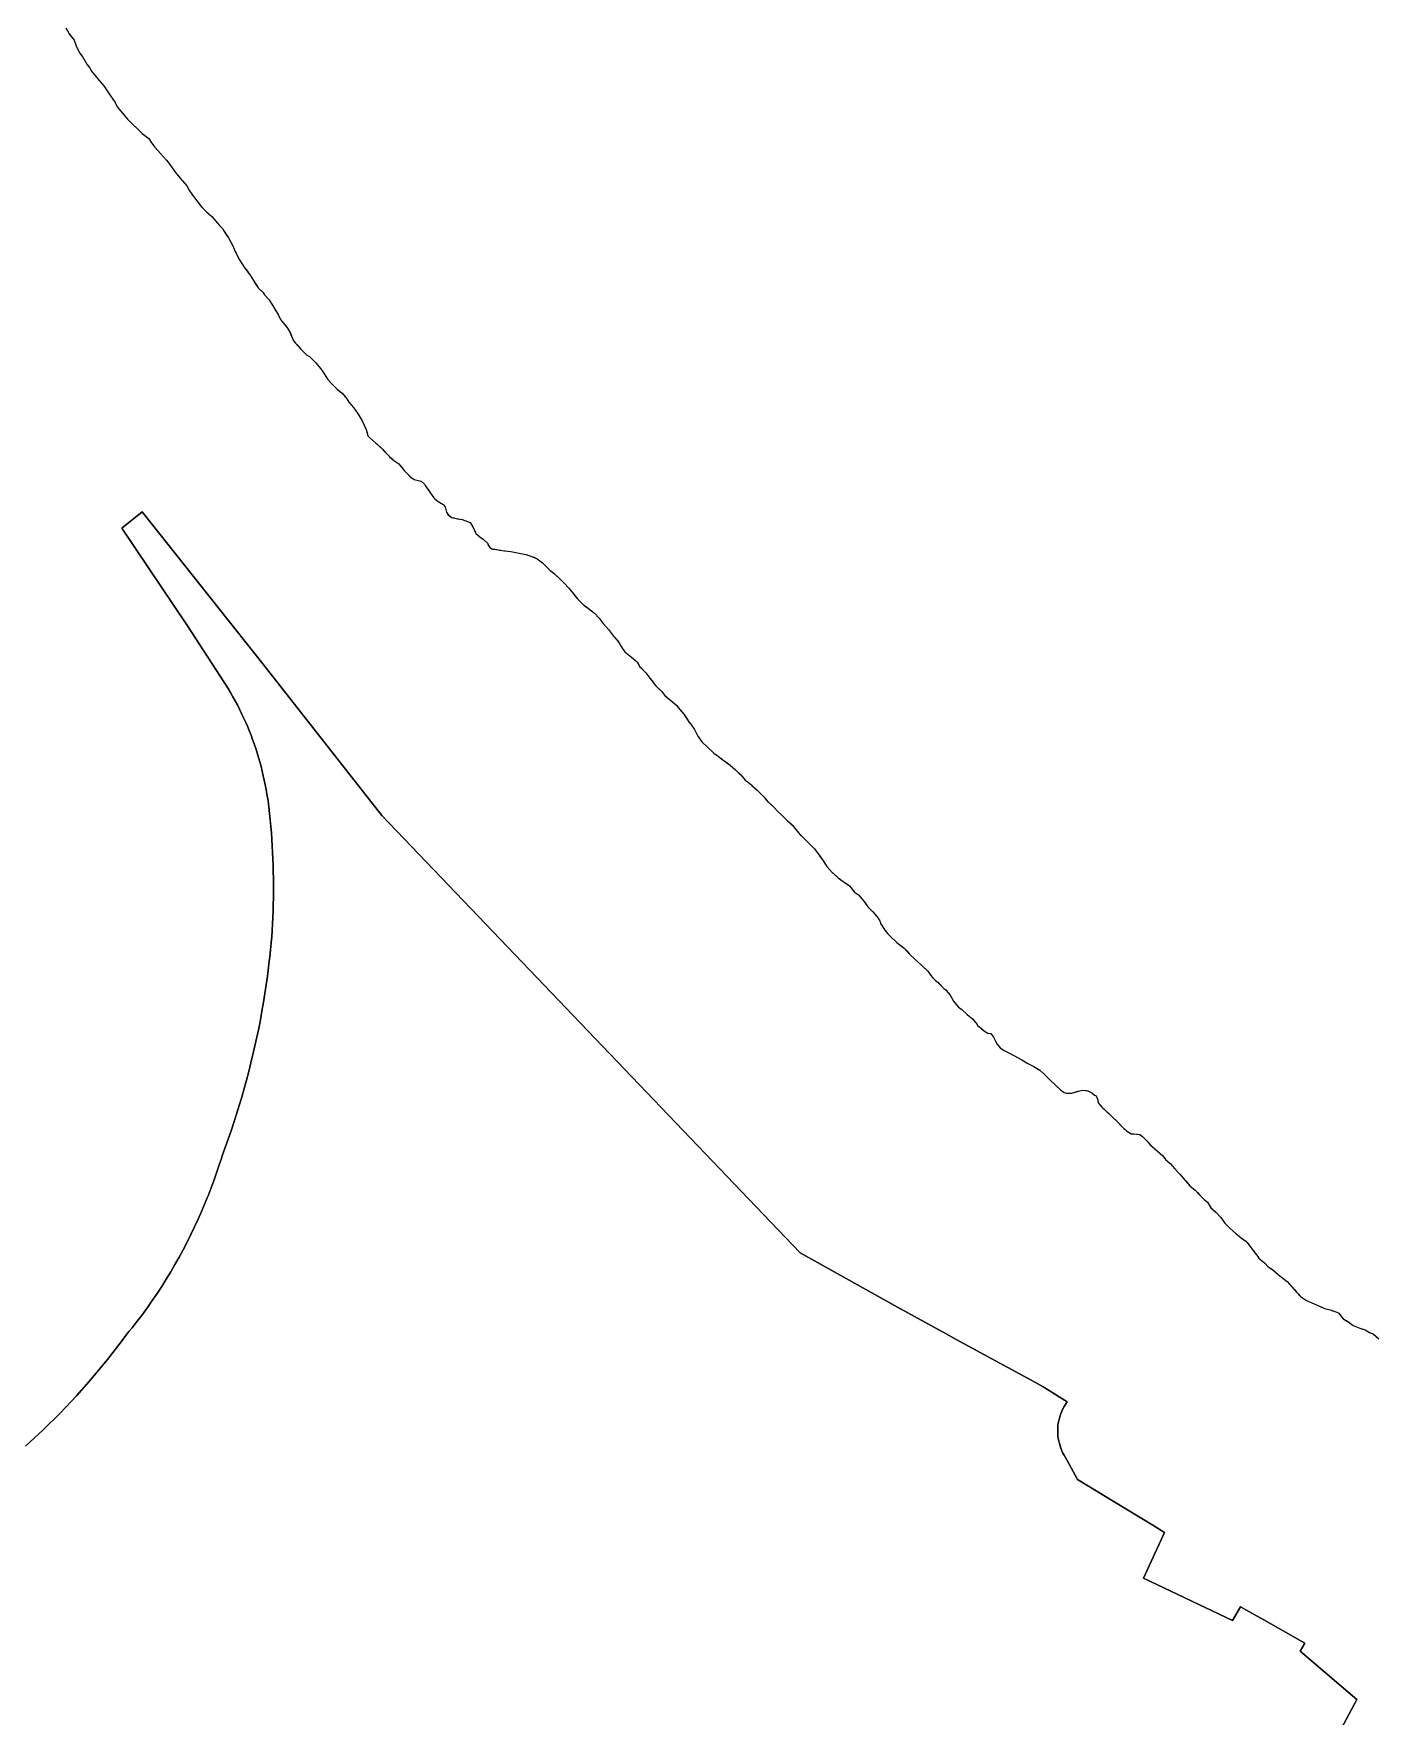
# Model space of a CAD drawing. Header units: inches. Extents: x 11258954 to 11313122, y 3645444 to 3695200.
# Drawn here: x 11300349 to 11302390, y 3668798 to 3671353 of the extents above; entities that cross this region are included whole.
import ezdxf

# ---------------------------------------------------------------- set-up
doc = ezdxf.new("R2010")
doc.units = ezdxf.units.IN
doc.header["$MEASUREMENT"] = 0
for name, color, linetype in [('SchoolBoardDistrict', 253, 'Continuous'), ('SchoolZone_Elementary', 251, 'Continuous'), ('SchoolZone_High', 63, 'Continuous'), ('SchoolZone_Middle', 154, 'Continuous')]:
    doc.layers.add(name, color=color, linetype=linetype)

msp = doc.modelspace()

# ---------------------------------------------------------------- linework, layer by layer
at = {"layer": 'SchoolBoardDistrict'}
msp.add_lwpolyline([(11300398, 3671362.5), (11300403, 3671353), (11300405.744, 3671349.7415), (11300410.7755, 3671343.7665), (11300410.851, 3671343.6765), (11300411, 3671343.5), (11300414, 3671335), (11300416.499, 3671329.752), (11300419, 3671324.5), (11300424, 3671318), (11300430, 3671307.25), (11300432.827, 3671303.5395), (11300434, 3671302), (11300434.986, 3671300.1095), (11300437, 3671296.25), (11300438.946, 3671294.012), (11300442, 3671290.5), (11300449, 3671282.5), (11300456, 3671274.25), (11300460, 3671268), (11300466, 3671259), (11300473, 3671249), (11300474.5325, 3671245.679), (11300476, 3671242.5), (11300484, 3671232.75), (11300487.206, 3671229.043), (11300488.4235, 3671227.6355), (11300492, 3671223.5), (11300499, 3671216.5), (11300507, 3671209), (11300514, 3671202), (11300524, 3671194), (11300527, 3671189), (11300533, 3671181.75), (11300533.9245, 3671180.6975), (11300542, 3671171.5), (11300551, 3671161.5), (11300556, 3671154.5), (11300561.753, 3671146.41), (11300564, 3671143.25), (11300567.652, 3671138.9135), (11300572, 3671133.75), (11300582, 3671122.25), (11300585.1105, 3671116.224), (11300586, 3671114.5), (11300592, 3671106), (11300596.6135, 3671100.0025), (11300599.4745, 3671096.283), (11300602, 3671093), (11300603.3955, 3671091.455), (11300609.0025, 3671085.248), (11300612, 3671082.75), (11300620, 3671075.5), (11300623.199, 3671071.7015), (11300628, 3671066), (11300631.663, 3671062.2225), (11300636, 3671057.75), (11300637.8665, 3671054.017), (11300638, 3671053.75), (11300641.1075, 3671049.0885), (11300645, 3671043.25), (11300651, 3671032), (11300656, 3671021.75), (11300656.751, 3671020.2105), (11300661, 3671011.5), (11300670, 3670997.5), (11300670.2395, 3670997.17), (11300678, 3670986.5), (11300683, 3670978.5), (11300685.9175, 3670973.916), (11300690, 3670967.5), (11300693.012, 3670964.7705), (11300698, 3670960.25), (11300698.9545, 3670958.5795), (11300700, 3670956.75), (11300707, 3670949.25), (11300714, 3670937.5), (11300721, 3670925.75), (11300724, 3670919.25), (11300728, 3670914), (11300734.288, 3670907.039), (11300735, 3670906.25), (11300735.097, 3670906.0805), (11300735.4425, 3670905.476), (11300738, 3670901), (11300738.716, 3670899.329), (11300744, 3670887), (11300747, 3670883.25), (11300748.8535, 3670881.165), (11300755, 3670874.25), (11300756.3935, 3670872.8175), (11300764, 3670865), (11300765.9125, 3670864.044), (11300768, 3670863), (11300778, 3670853.5), (11300785, 3670845), (11300788, 3670840.75), (11300794.009, 3670831.1725), (11300796, 3670828), (11300802, 3670821.5), (11300810, 3670813.5), (11300814.2695, 3670810.1645), (11300818, 3670807.25), (11300823.7445, 3670800.2745), (11300824.5085, 3670799.347), (11300825, 3670798.75), (11300825.5555, 3670797.7775), (11300828, 3670793.5), (11300835, 3670785.75), (11300842, 3670775.5), (11300848, 3670765.5), (11300850.6735, 3670759.596), (11300854, 3670752.25), (11300855.643, 3670746.912), (11300857, 3670742.5), (11300860, 3670739.75), (11300869, 3670731.5), (11300870.4415, 3670730.203), (11300879, 3670722.5), (11300882.1225, 3670719.0305), (11300888, 3670712.5), (11300889.4605, 3670711.1765), (11300889.89, 3670710.787), (11300896, 3670705.25), (11300897.486, 3670704.275), (11300897.5275, 3670704.2475), (11300904, 3670700), (11300908.6645, 3670694.024), (11300912, 3670689.75), (11300916.239, 3670685.511), (11300921.2875, 3670680.4625), (11300922, 3670679.75), (11300927, 3670676.5), (11300937.6685, 3670673.833), (11300938, 3670673.75), (11300943, 3670669), (11300945, 3670665.75), (11300950.1625, 3670658.2215), (11300950.2085, 3670658.1545), (11300951, 3670657), (11300957, 3670648.5), (11300957.5945, 3670647.965), (11300958.569, 3670647.088), (11300962, 3670644), (11300971, 3670638.5), (11300974, 3670634.75), (11300976, 3670626.5), (11300977.259, 3670624.926), (11300978.7375, 3670623.078), (11300979, 3670622.75), (11300979.9545, 3670621.986), (11300982.136, 3670620.241), (11300984, 3670618.75), (11300987.6325, 3670617.842), (11300987.772, 3670617.807), (11300989, 3670617.5), (11300993.048, 3670616.764), (11301000, 3670615.5), (11301012, 3670611), (11301016, 3670604.25), (11301019.867, 3670596.7095), (11301021, 3670594.5), (11301027, 3670589), (11301032, 3670585.5), (11301039, 3670579), (11301039, 3670577.75), (11301042, 3670573.25), (11301046, 3670570.5), (11301050, 3670570.25), (11301056.6715, 3670569.189), (11301058.5815, 3670568.885), (11301061, 3670568.5), (11301064.299, 3670568.1195), (11301074, 3670567), (11301084, 3670565), (11301097, 3670562.25), (11301107, 3670559), (11301107.617, 3670558.7135), (11301108.612, 3670558.2515), (11301114, 3670555.75), (11301122, 3670549.75), (11301122.453, 3670549.2685), (11301126, 3670545.5), (11301128.492, 3670543.0075), (11301130.98, 3670540.52), (11301133, 3670538.5), (11301136.9695, 3670535.381), (11301140, 3670533), (11301142.3385, 3670530.912), (11301147, 3670526.75), (11301149.278, 3670524.543), (11301155, 3670519), (11301162, 3670511), (11301169, 3670502.75), (11301171.345, 3670499.7215), (11301175, 3670495), (11301185, 3670485.5), (11301187.246, 3670483.8155), (11301192, 3670480.25), (11301198.547, 3670475.158), (11301201, 3670473.25), (11301207.4055, 3670466.387), (11301208, 3670465.75), (11301208.1045, 3670465.606), (11301214, 3670457.5), (11301222, 3670448.5), (11301230, 3670438.5), (11301235.9325, 3670431.5085), (11301237, 3670430.25), (11301238.766, 3670427.3065), (11301243, 3670420.25), (11301247, 3670414.75), (11301257, 3670406.5), (11301263.824, 3670400.8135), (11301266, 3670399), (11301268.3435, 3670394.7525), (11301270, 3670391.75), (11301271.617, 3670390.088), (11301279, 3670382.5), (11301285, 3670374.75), (11301288.2835, 3670370.235), (11301291, 3670366.5), (11301294.256, 3670362.837), (11301295, 3670362), (11301298.304, 3670358.9025), (11301303, 3670354.5), (11301304.401, 3670352.7485), (11301308, 3670348.25), (11301315.457, 3670341.8285), (11301317, 3670340.5), (11301326, 3670333), (11301327.23, 3670331.001), (11301328, 3670329.75), (11301336.1785, 3670320.2085), (11301337, 3670319.25), (11301337.248, 3670318.8515), (11301344, 3670308), (11301344.3905, 3670307.577), (11301347, 3670304.75), (11301353, 3670296.5), (11301355.4045, 3670291.6915), (11301358, 3670286.5), (11301364, 3670277.75), (11301372, 3670270), (11301382, 3670260.5), (11301383.569, 3670259.4915), (11301389, 3670256), (11301391.978, 3670253.684), (11301398, 3670249), (11301401.7315, 3670246.305), (11301407, 3670242.5), (11301415, 3670235.5), (11301420.7455, 3670229.7545), (11301423, 3670227.5), (11301430, 3670219.75), (11301435, 3670216.25), (11301439.8045, 3670211.9255), (11301440, 3670211.75), (11301448, 3670204.5), (11301451.7245, 3670200.7755), (11301457.162, 3670195.338), (11301458, 3670194.5), (11301461.109, 3670190.458), (11301463, 3670188), (11301463.7585, 3670187.317), (11301473, 3670179), (11301480, 3670171.5), (11301485, 3670166.75), (11301494, 3670157.75), (11301497, 3670155.25), (11301498.878, 3670153.654), (11301499.265, 3670153.325), (11301502, 3670151), (11301504, 3670147.75), (11301510.711, 3670139.362), (11301511, 3670139), (11301512.786, 3670137.3255), (11301519, 3670131.5), (11301527, 3670123.25), (11301535, 3670115.25), (11301537.6815, 3670111.563), (11301541, 3670107), (11301543.8825, 3670102.917), (11301547, 3670098.5), (11301549.165, 3670095.4075), (11301554, 3670088.5), (11301562, 3670079.5), (11301562.95, 3670078.629), (11301571, 3670071.25), (11301574.924, 3670068.4165), (11301580, 3670064.75), (11301584.139, 3670061.9045), (11301588, 3670059.25), (11301594.4775, 3670051.1525), (11301596, 3670049.25), (11301598.86, 3670047.3435), (11301602, 3670045.25), (11301610, 3670036), (11301613.896, 3670030.318), (11301616, 3670027.25), (11301618.074, 3670025.102), (11301623, 3670020), (11301624.44, 3670018.354), (11301628.9845, 3670013.1605), (11301630, 3670012), (11301634, 3670006), (11301635.2235, 3670002.941), (11301636, 3670001), (11301636.777, 3670000.223), (11301637, 3670000), (11301641.4545, 3669992.6495), (11301642, 3669991.75), (11301642.432, 3669991.21), (11301646, 3669986.75), (11301649.082, 3669983.4755), (11301650, 3669982.5), (11301660, 3669973), (11301667.047, 3669967.555), (11301671, 3669964.5), (11301675.0275, 3669960.221), (11301679, 3669956), (11301688, 3669947), (11301697, 3669939.25), (11301699.7095, 3669936.6765), (11301707, 3669929.75), (11301709.5275, 3669925.959), (11301710.625, 3669924.3125), (11301711.318, 3669923.273), (11301712, 3669922.25), (11301713.6915, 3669920.559), (11301714.265, 3669919.9855), (11301719, 3669915.25), (11301722.743, 3669912.0685), (11301724, 3669911), (11301724.4225, 3669910.551), (11301732, 3669902.5), (11301734.313, 3669901.0545), (11301736, 3669900), (11301735, 3669900.25), (11301741, 3669893), (11301742.9685, 3669889.4565), (11301746, 3669884), (11301753, 3669875.5), (11301755.377, 3669873.915), (11301759, 3669871.5), (11301766.127, 3669864.373), (11301767, 3669863.5), (11301775, 3669857), (11301775.296, 3669856.64), (11301782, 3669848.5), (11301782.6445, 3669846.728), (11301783, 3669845.75), (11301784.1845, 3669845.454), (11301785, 3669845.25), (11301788.6865, 3669842.024), (11301793, 3669838.25), (11301798, 3669835.5), (11301803, 3669835), (11301807, 3669829), (11301810.031, 3669823.089), (11301811.6925, 3669819.8495), (11301812, 3669819.25), (11301815.473, 3669814.9085), (11301816.5365, 3669813.5795), (11301817, 3669813), (11301818.821, 3669811.725), (11301822, 3669809.5), (11301831, 3669804.75), (11301834.628, 3669802.936), (11301841, 3669799.75), (11301841.4065, 3669799.5), (11301850, 3669794.75), (11301859, 3669789.5), (11301868, 3669784.75), (11301875.3845, 3669780.2375), (11301877, 3669779.25), (11301885, 3669772), (11301893, 3669764), (11301901, 3669756.25), (11301907.806, 3669750.0825), (11301909, 3669749), (11301911.991, 3669746.607), (11301912.4735, 3669746.2215), (11301914, 3669745), (11301917, 3669744), (11301918.8765, 3669744.0525), (11301919.5035, 3669744.0695), (11301926, 3669744.25), (11301928.942, 3669745.1325), (11301935.1635, 3669746.999), (11301936, 3669747.25), (11301938.1375, 3669747.874), (11301942, 3669749), (11301947.7105, 3669748.108), (11301949.738, 3669747.791), (11301950, 3669747.75), (11301951.9115, 3669746.7145), (11301956, 3669744.5), (11301960, 3669741.25), (11301961.931, 3669740.4455), (11301963, 3669740), (11301964.9125, 3669735.2185), (11301965, 3669735), (11301965.318, 3669733.3295), (11301966, 3669729.75), (11301969.86, 3669724.7315), (11301971, 3669723.25), (11301976.01, 3669718.7095), (11301979, 3669716), (11301980.3585, 3669714.6415), (11301987, 3669708), (11301989.611, 3669705.6335), (11301995, 3669700.75), (11302001.0645, 3669694.3065), (11302003, 3669692.25), (11302004.9715, 3669690.4425), (11302006.5965, 3669688.9535), (11302009, 3669686.75), (11302012.738, 3669684.4805), (11302013.9285, 3669683.758), (11302016, 3669682.5), (11302019.7335, 3669682.2665), (11302024, 3669682), (11302025.7045, 3669681.7445), (11302028.1055, 3669681.384), (11302029, 3669681.25), (11302033, 3669678.5), (11302034.5925, 3669676.9075), (11302035.8195, 3669675.6805), (11302040, 3669671.5), (11302044.947, 3669665.5635), (11302045, 3669665.5), (11302045.518, 3669665.0685), (11302048, 3669663), (11302056, 3669656), (11302064, 3669649), (11302065.849, 3669646.3425), (11302068, 3669643.25), (11302071.338, 3669640.508), (11302075, 3669637.5), (11302082, 3669629.25), (11302088.5, 3669622.5625), (11302090, 3669621), (11302098, 3669611.75), (11302098.3345, 3669611.356), (11302105, 3669603.5), (11302110.175, 3669599.2955), (11302113, 3669597), (11302116.5965, 3669593.147), (11302120, 3669589.5), (11302127, 3669582.5), (11302128.92, 3669580.964), (11302132, 3669578.5), (11302136.825, 3669570.2975), (11302137, 3669570), (11302138.393, 3669568.7815), (11302145, 3669563), (11302145.102, 3669562.8865), (11302145.176, 3669562.8045), (11302152, 3669555.25), (11302154.353, 3669551.916), (11302158, 3669546.75), (11302166, 3669538.5), (11302175, 3669531), (11302183, 3669524.5), (11302189.1325, 3669520.1195), (11302190, 3669519.5), (11302190.49, 3669518.9125), (11302192.3725, 3669516.653), (11302195, 3669513.5), (11302199.1405, 3669507.807), (11302201, 3669505.25), (11302203.8595, 3669501.574), (11302208, 3669496.25), (11302208.6165, 3669495.4025), (11302210, 3669493.5), (11302219, 3669486), (11302224, 3669480.5), (11302229.1855, 3669477.1665), (11302231, 3669476), (11302239, 3669468.75), (11302244, 3669464.5), (11302253, 3669458), (11302260, 3669450.25), (11302264.232, 3669445.262), (11302267, 3669442), (11302269.3325, 3669439.3765), (11302272.6695, 3669435.622), (11302273, 3669435.25), (11302277.3545, 3669432.347), (11302282, 3669429.25), (11302294, 3669424), (11302304, 3669419.75), (11302304.4745, 3669419.5325), (11302309.689, 3669417.1425), (11302310, 3669417), (11302318, 3669415), (11302320.438, 3669414.208), (11302328, 3669411.75), (11302331, 3669410), (11302333.513, 3669406.9485), (11302338, 3669401.5), (11302346.731, 3669396.164), (11302347, 3669396), (11302347.1275, 3669395.904), (11302353, 3669391.5), (11302363, 3669387.5), (11302367.034, 3669385.987), (11302371, 3669384.5), (11302376.0455, 3669381.797), (11302378, 3669380.75), (11302383.5055, 3669378.456), (11302384, 3669378.25), (11302390.453, 3669372.402)], dxfattribs=at)
at = {"layer": 'SchoolZone_Elementary'}
for points in [[(11300398, 3671362.5, 0), (11300403, 3671353, 0), (11300411, 3671343.5, 0), (11300414, 3671335, 0), (11300419, 3671324.5, 0), (11300424, 3671318, 0), (11300430, 3671307.25, 0), (11300434, 3671302, 0), (11300437, 3671296.25, 0), (11300442, 3671290.5, 0), (11300449, 3671282.5, 0), (11300456, 3671274.25, 0), (11300460, 3671268, 0), (11300466, 3671259, 0), (11300473, 3671249, 0), (11300476, 3671242.5, 0), (11300484, 3671232.75, 0), (11300492, 3671223.5, 0), (11300499, 3671216.5, 0), (11300507, 3671209, 0), (11300514, 3671202, 0), (11300524, 3671194, 0), (11300527, 3671189, 0), (11300533, 3671181.75, 0), (11300542, 3671171.5, 0), (11300551, 3671161.5, 0), (11300556, 3671154.5, 0), (11300564, 3671143.25, 0), (11300572, 3671133.75, 0), (11300582, 3671122.25, 0), (11300586, 3671114.5, 0), (11300592, 3671106, 0), (11300602, 3671093, 0), (11300609, 3671085.25, 0), (11300612, 3671082.75, 0), (11300620, 3671075.5, 0), (11300628, 3671066, 0), (11300636, 3671057.75, 0), (11300638, 3671053.75, 0), (11300645, 3671043.25, 0), (11300651, 3671032, 0), (11300656, 3671021.75, 0), (11300661, 3671011.5, 0), (11300670, 3670997.5, 0), (11300678, 3670986.5, 0), (11300683, 3670978.5, 0), (11300690, 3670967.5, 0), (11300698, 3670960.25, 0), (11300700, 3670956.75, 0), (11300707, 3670949.25, 0), (11300714, 3670937.5, 0), (11300721, 3670925.75, 0), (11300724, 3670919.25, 0), (11300728, 3670914, 0), (11300735, 3670906.25, 0), (11300738, 3670901, 0), (11300744, 3670887, 0), (11300747, 3670883.25, 0), (11300755, 3670874.25, 0), (11300764, 3670865, 0), (11300768, 3670863, 0), (11300778, 3670853.5, 0), (11300785, 3670845, 0), (11300788, 3670840.75, 0), (11300796, 3670828, 0), (11300802, 3670821.5, 0), (11300810, 3670813.5, 0), (11300818, 3670807.25, 0), (11300825, 3670798.75, 0), (11300828, 3670793.5, 0), (11300835, 3670785.75, 0), (11300842, 3670775.5, 0), (11300848, 3670765.5, 0), (11300854, 3670752.25, 0), (11300857, 3670742.5, 0), (11300860, 3670739.75, 0), (11300869, 3670731.5, 0), (11300879, 3670722.5, 0), (11300888, 3670712.5, 0), (11300896, 3670705.25, 0), (11300904, 3670700, 0), (11300912, 3670689.75, 0), (11300922, 3670679.75, 0), (11300927, 3670676.5, 0), (11300938, 3670673.75, 0), (11300943, 3670669, 0), (11300945, 3670665.75, 0), (11300951, 3670657, 0), (11300957, 3670648.5, 0), (11300962, 3670644, 0), (11300971, 3670638.5, 0), (11300974, 3670634.75, 0), (11300976, 3670626.5, 0), (11300979, 3670622.75, 0), (11300984, 3670618.75, 0), (11300989, 3670617.5, 0), (11301000, 3670615.5, 0), (11301012, 3670611, 0), (11301016, 3670604.25, 0), (11301021, 3670594.5, 0), (11301027, 3670589, 0), (11301032, 3670585.5, 0), (11301039, 3670579, 0), (11301039, 3670577.75, 0), (11301042, 3670573.25, 0), (11301046, 3670570.5, 0), (11301050, 3670570.25, 0), (11301061, 3670568.5, 0), (11301074, 3670567, 0), (11301084, 3670565, 0), (11301097, 3670562.25, 0), (11301107, 3670559, 0), (11301114, 3670555.75, 0), (11301122, 3670549.75, 0), (11301126, 3670545.5, 0), (11301133, 3670538.5, 0), (11301140, 3670533, 0), (11301147, 3670526.75, 0), (11301155, 3670519, 0), (11301162, 3670511, 0), (11301169, 3670502.75, 0), (11301175, 3670495, 0), (11301185, 3670485.5, 0), (11301192, 3670480.25, 0), (11301201, 3670473.25, 0), (11301208, 3670465.75, 0), (11301214, 3670457.5, 0), (11301222, 3670448.5, 0), (11301230, 3670438.5, 0), (11301237, 3670430.25, 0), (11301243, 3670420.25, 0), (11301247, 3670414.75, 0), (11301257, 3670406.5, 0), (11301266, 3670399, 0), (11301270, 3670391.75, 0), (11301279, 3670382.5, 0), (11301285, 3670374.75, 0), (11301291, 3670366.5, 0), (11301295, 3670362, 0), (11301303, 3670354.5, 0), (11301308, 3670348.25, 0), (11301317, 3670340.5, 0), (11301326, 3670333, 0), (11301328, 3670329.75, 0), (11301337, 3670319.25, 0), (11301344, 3670308, 0), (11301347, 3670304.75, 0), (11301353, 3670296.5, 0), (11301358, 3670286.5, 0), (11301364, 3670277.75, 0), (11301372, 3670270, 0), (11301382, 3670260.5, 0), (11301389, 3670256, 0), (11301398, 3670249, 0), (11301407, 3670242.5, 0), (11301415, 3670235.5, 0), (11301423, 3670227.5, 0), (11301430, 3670219.75, 0), (11301435, 3670216.25, 0), (11301440, 3670211.75, 0), (11301448, 3670204.5, 0), (11301458, 3670194.5, 0), (11301463, 3670188, 0), (11301473, 3670179, 0), (11301480, 3670171.5, 0), (11301485, 3670166.75, 0), (11301494, 3670157.75, 0), (11301497, 3670155.25, 0), (11301502, 3670151, 0), (11301504, 3670147.75, 0), (11301511, 3670139, 0), (11301519, 3670131.5, 0), (11301527, 3670123.25, 0), (11301535, 3670115.25, 0), (11301541, 3670107, 0), (11301547, 3670098.5, 0), (11301554, 3670088.5, 0), (11301562, 3670079.5, 0), (11301571, 3670071.25, 0), (11301580, 3670064.75, 0), (11301588, 3670059.25, 0), (11301596, 3670049.25, 0), (11301602, 3670045.25, 0), (11301610, 3670036, 0), (11301616, 3670027.25, 0), (11301623, 3670020, 0), (11301630, 3670012, 0), (11301634, 3670006, 0), (11301636, 3670001, 0), (11301637, 3670000, 0), (11301642, 3669991.75, 0), (11301646, 3669986.75, 0), (11301650, 3669982.5, 0), (11301660, 3669973, 0), (11301671, 3669964.5, 0), (11301679, 3669956, 0), (11301688, 3669947, 0), (11301697, 3669939.25, 0), (11301707, 3669929.75, 0), (11301710.625, 3669924.3125, 0), (11301712, 3669922.25, 0), (11301719, 3669915.25, 0), (11301724, 3669911, 0), (11301732, 3669902.5, 0), (11301736, 3669900, 0), (11301735, 3669900.25, 0), (11301741, 3669893, 0), (11301746, 3669884, 0), (11301753, 3669875.5, 0), (11301759, 3669871.5, 0), (11301767, 3669863.5, 0), (11301775, 3669857, 0), (11301782, 3669848.5, 0), (11301783, 3669845.75, 0), (11301785, 3669845.25, 0), (11301793, 3669838.25, 0), (11301798, 3669835.5, 0), (11301803, 3669835, 0), (11301807, 3669829, 0), (11301812, 3669819.25, 0), (11301817, 3669813, 0), (11301822, 3669809.5, 0), (11301831, 3669804.75, 0), (11301841, 3669799.75, 0), (11301841.4065, 3669799.5, 0), (11301850, 3669794.75, 0), (11301859, 3669789.5, 0), (11301868, 3669784.75, 0), (11301877, 3669779.25, 0), (11301885, 3669772, 0), (11301893, 3669764, 0), (11301901, 3669756.25, 0), (11301909, 3669749, 0), (11301914, 3669745, 0), (11301917, 3669744, 0), (11301926, 3669744.25, 0), (11301936, 3669747.25, 0), (11301942, 3669749, 0), (11301950, 3669747.75, 0), (11301956, 3669744.5, 0), (11301960, 3669741.25, 0), (11301963, 3669740, 0), (11301965, 3669735, 0), (11301966, 3669729.75, 0), (11301971, 3669723.25, 0), (11301979, 3669716, 0), (11301987, 3669708, 0), (11301995, 3669700.75, 0), (11302003, 3669692.25, 0), (11302009, 3669686.75, 0), (11302016, 3669682.5, 0), (11302024, 3669682, 0), (11302029, 3669681.25, 0), (11302033, 3669678.5, 0), (11302040, 3669671.5, 0), (11302045, 3669665.5, 0), (11302048, 3669663, 0), (11302056, 3669656, 0), (11302064, 3669649, 0), (11302068, 3669643.25, 0), (11302075, 3669637.5, 0), (11302082, 3669629.25, 0), (11302088.5, 3669622.5625, 0), (11302090, 3669621, 0), (11302098, 3669611.75, 0), (11302105, 3669603.5, 0), (11302113, 3669597, 0), (11302120, 3669589.5, 0), (11302127, 3669582.5, 0), (11302132, 3669578.5, 0), (11302137, 3669570, 0), (11302145, 3669563, 0), (11302152, 3669555.25, 0), (11302158, 3669546.75, 0), (11302166, 3669538.5, 0), (11302175, 3669531, 0), (11302183, 3669524.5, 0), (11302190, 3669519.5, 0), (11302195, 3669513.5, 0), (11302201, 3669505.25, 0), (11302208, 3669496.25, 0), (11302210, 3669493.5, 0), (11302219, 3669486, 0), (11302224, 3669480.5, 0), (11302231, 3669476, 0), (11302239, 3669468.75, 0), (11302244, 3669464.5, 0), (11302253, 3669458, 0), (11302260, 3669450.25, 0), (11302267, 3669442, 0), (11302273, 3669435.25, 0), (11302282, 3669429.25, 0), (11302294, 3669424, 0), (11302304, 3669419.75, 0), (11302310, 3669417, 0), (11302318, 3669415, 0), (11302328, 3669411.75, 0), (11302331, 3669410, 0), (11302338, 3669401.5, 0), (11302347, 3669396, 0), (11302353, 3669391.5, 0), (11302363, 3669387.5, 0), (11302371, 3669384.5, 0), (11302378, 3669380.75, 0), (11302384, 3669378.25, 0), (11302392, 3669371, 0)], [(11302330.25, 3668769.875, 0), (11302358.625, 3668823.375, 0), (11302310.625, 3668864.375, 0), (11302272.75, 3668896.6875, 0), (11302279.375, 3668908.875, 0), (11302217.125, 3668944, 0), (11302207, 3668949.6875, 0), (11302181.875, 3668963.9375, 0), (11302169.875, 3668943.125, 0), (11302034.875, 3669007.4375, 0), (11302066.5, 3669077.125, 0), (11302048.625, 3669087.875, 0), (11301988.75, 3669124.25, 0), (11301934.5, 3669157.1875, 0), (11301918.375, 3669187.375, 0), (11301916, 3669191, 0), (11301914.125, 3669194.1875, 0), (11301912.375, 3669197.5, 0), (11301910.75, 3669201.125, 0), (11301909.25, 3669204.875, 0), (11301907.875, 3669208.5, 0), (11301906.875, 3669212.1875, 0), (11301906, 3669215.9375, 0), (11301905.25, 3669219.6875, 0), (11301904.75, 3669223.5625, 0), (11301904.5, 3669227.375, 0), (11301904.375, 3669231.25, 0), (11301904.5, 3669235.125, 0), (11301904.75, 3669238.9375, 0), (11301905.25, 3669242.8125, 0), (11301906, 3669246.5625, 0), (11301906.875, 3669250.3125, 0), (11301907.875, 3669254, 0), (11301909.25, 3669257.625, 0), (11301910.625, 3669261.1875, 0), (11301912.25, 3669264.625, 0), (11301914.25, 3669268.125, 0), (11301916.25, 3669271.5, 0), (11301918.625, 3669275.125, 0), (11301885, 3669296.625, 0), (11301882.25, 3669298.125, 0), (11301870.5, 3669304.5625, 0), (11301750.25, 3669370.1875, 0), (11301734.75, 3669378.6875, 0), (11301702.75, 3669396.125, 0), (11301661, 3669419.375, 0), (11301513.5, 3669501.5, 0), (11301035.25, 3670001.375, 0), (11300878, 3670165.6875, 0), (11300697.25, 3670396.1875, 0), (11300514.125, 3670627.375, 0), (11300483, 3670602.5, 0), (11300583.125, 3670453.875, 0), (11300644.625, 3670358.6875, 0), (11300648.25, 3670352.5625, 0), (11300651.875, 3670346.375, 0), (11300655.375, 3670340.125, 0), (11300658.75, 3670333.8125, 0), (11300662, 3670327.4375, 0), (11300665.125, 3670321, 0), (11300668.125, 3670314.5, 0), (11300671.125, 3670308, 0), (11300674, 3670301.4375, 0), (11300676.75, 3670294.8125, 0), (11300679.375, 3670288.125, 0), (11300681.875, 3670281.4375, 0), (11300684.25, 3670274.6875, 0), (11300686.5, 3670267.875, 0), (11300688.625, 3670261.0625, 0), (11300690.75, 3670254.1875, 0), (11300692.75, 3670247.3125, 0), (11300694.625, 3670240.375, 0), (11300696.375, 3670233.4375, 0), (11300698, 3670226.4375, 0), (11300699.5, 3670219.4375, 0), (11300700.875, 3670212.4375, 0), (11300702.125, 3670205.375, 0), (11300703.25, 3670198.3125, 0), (11300705.25, 3670188.5625, 0), (11300706.375, 3670178.75, 0), (11300707.5, 3670168.9375, 0), (11300708.5, 3670159.125, 0), (11300709.375, 3670149.3125, 0), (11300710.25, 3670139.5, 0), (11300711, 3670129.6875, 0), (11300711.625, 3670119.8125, 0), (11300712.125, 3670109.9375, 0), (11300712.625, 3670100.0625, 0), (11300713, 3670090.1875, 0), (11300713.25, 3670080.3125, 0), (11300713.375, 3670070.4375, 0), (11300713.5, 3670060.5625, 0), (11300713.5, 3670050.6875, 0), (11300713.375, 3670040.8125, 0), (11300713.125, 3670030.9375, 0), (11300712.875, 3670021.0625, 0), (11300712.5, 3670011.1875, 0), (11300712, 3670001.3125, 0), (11300711.375, 3669991.4375, 0), (11300710.75, 3669981.625, 0), (11300710.094, 3669973.1875, 0), (11300710, 3669971.8125, 0), (11300709, 3669962.125, 0), (11300707.7815, 3669950.25, 0), (11300707.625, 3669948.75, 0), (11300706, 3669935.375, 0), (11300704.25, 3669922.0625, 0), (11300702.375, 3669908.75, 0), (11300700.375, 3669895.4375, 0), (11300698.25, 3669882.1875, 0), (11300696, 3669868.9375, 0), (11300693.625, 3669855.75, 0), (11300691, 3669842.5625, 0), (11300688.25, 3669829.375, 0), (11300685.375, 3669816.25, 0), (11300682.375, 3669803.125, 0), (11300679.25, 3669790.0625, 0), (11300676, 3669777.0625, 0), (11300672.625, 3669764.0625, 0), (11300669, 3669751.125, 0), (11300665.25, 3669738.1875, 0), (11300661.375, 3669725.3125, 0), (11300657.375, 3669712.5, 0), (11300653.25, 3669699.6875, 0), (11300649, 3669686.9375, 0), (11300644.625, 3669674.25, 0), (11300640.125, 3669661.625, 0), (11300635.5, 3669649, 0), (11300633.875, 3669643.6875, 0), (11300631.75, 3669637, 0), (11300627.625, 3669624.75, 0), (11300623.375, 3669612.5625, 0), (11300618.875, 3669600.4375, 0), (11300614.25, 3669588.375, 0), (11300613, 3669585.1875, 0), (11300609.375, 3669576.4375, 0), (11300604.375, 3669564.5625, 0), (11300599.125, 3669552.75, 0), (11300593.75, 3669541.0625, 0), (11300588.125, 3669529.4375, 0), (11300582.375, 3669517.875, 0), (11300576.375, 3669506.4375, 0), (11300570.25, 3669495.0625, 0), (11300563.875, 3669483.8125, 0), (11300557.375, 3669472.6875, 0), (11300550.625, 3669461.625, 0), (11300543.75, 3669450.6875, 0), (11300536.625, 3669439.875, 0), (11300529.375, 3669429.1875, 0), (11300522, 3669418.625, 0), (11300514.375, 3669408.1875, 0), (11300506.625, 3669397.875, 0), (11300498.75, 3669387.6875, 0), (11300493.75, 3669382.1875, 0), (11300487.875, 3669374.125, 0), (11300483.75, 3669368.375, 0), (11300482.125, 3669366.3125, 0), (11300461.5, 3669339.6875, 0), (11300438.375, 3669311.75, 0), (11300433.215, 3669305.9045, 0), (11300414.375, 3669284.5625, 0), (11300389.5, 3669258.1875, 0), (11300363.75, 3669232.625, 0), (11300337.125, 3669207.9375, 0)], [(11300337.125, 3669207.9375, 0), (11300363.75, 3669232.625, 0), (11300389.5, 3669258.1875, 0), (11300414.375, 3669284.5625, 0), (11300433.215, 3669305.9045, 0), (11300438.375, 3669311.75, 0), (11300461.5, 3669339.6875, 0), (11300482.125, 3669366.3125, 0), (11300483.75, 3669368.375, 0), (11300487.875, 3669374.125, 0), (11300493.75, 3669382.1875, 0), (11300498.75, 3669387.6875, 0), (11300506.625, 3669397.875, 0), (11300514.375, 3669408.1875, 0), (11300522, 3669418.625, 0), (11300529.375, 3669429.1875, 0), (11300536.625, 3669439.875, 0), (11300543.75, 3669450.6875, 0), (11300550.625, 3669461.625, 0), (11300557.375, 3669472.6875, 0), (11300563.875, 3669483.8125, 0), (11300570.25, 3669495.0625, 0), (11300576.375, 3669506.4375, 0), (11300582.375, 3669517.875, 0), (11300588.125, 3669529.4375, 0), (11300593.75, 3669541.0625, 0), (11300599.125, 3669552.75, 0), (11300604.375, 3669564.5625, 0), (11300609.375, 3669576.4375, 0), (11300613, 3669585.1875, 0), (11300614.25, 3669588.375, 0), (11300618.875, 3669600.4375, 0), (11300623.375, 3669612.5625, 0), (11300627.625, 3669624.75, 0), (11300631.75, 3669637, 0), (11300633.875, 3669643.6875, 0), (11300635.5, 3669649, 0), (11300640.125, 3669661.625, 0), (11300644.625, 3669674.25, 0), (11300649, 3669686.9375, 0), (11300653.25, 3669699.6875, 0), (11300657.375, 3669712.5, 0), (11300661.375, 3669725.3125, 0), (11300665.25, 3669738.1875, 0), (11300669, 3669751.125, 0), (11300672.625, 3669764.0625, 0), (11300676, 3669777.0625, 0), (11300679.25, 3669790.0625, 0), (11300682.375, 3669803.125, 0), (11300685.375, 3669816.25, 0), (11300688.25, 3669829.375, 0), (11300691, 3669842.5625, 0), (11300693.625, 3669855.75, 0), (11300696, 3669868.9375, 0), (11300698.25, 3669882.1875, 0), (11300700.375, 3669895.4375, 0), (11300702.375, 3669908.75, 0), (11300704.25, 3669922.0625, 0), (11300706, 3669935.375, 0), (11300707.625, 3669948.75, 0), (11300707.7815, 3669950.25, 0), (11300709, 3669962.125, 0), (11300710, 3669971.8125, 0), (11300710.094, 3669973.1875, 0), (11300710.75, 3669981.625, 0), (11300711.375, 3669991.4375, 0), (11300712, 3670001.3125, 0), (11300712.5, 3670011.1875, 0), (11300712.875, 3670021.0625, 0), (11300713.125, 3670030.9375, 0), (11300713.375, 3670040.8125, 0), (11300713.5, 3670050.6875, 0), (11300713.5, 3670060.5625, 0), (11300713.375, 3670070.4375, 0), (11300713.25, 3670080.3125, 0), (11300713, 3670090.1875, 0), (11300712.625, 3670100.0625, 0), (11300712.125, 3670109.9375, 0), (11300711.625, 3670119.8125, 0), (11300711, 3670129.6875, 0), (11300710.25, 3670139.5, 0), (11300709.375, 3670149.3125, 0), (11300708.5, 3670159.125, 0), (11300707.5, 3670168.9375, 0), (11300706.375, 3670178.75, 0), (11300705.25, 3670188.5625, 0), (11300703.25, 3670198.3125, 0), (11300702.125, 3670205.375, 0), (11300700.875, 3670212.4375, 0), (11300699.5, 3670219.4375, 0), (11300698, 3670226.4375, 0), (11300696.375, 3670233.4375, 0), (11300694.625, 3670240.375, 0), (11300692.75, 3670247.3125, 0), (11300690.75, 3670254.1875, 0), (11300688.625, 3670261.0625, 0), (11300686.5, 3670267.875, 0), (11300684.25, 3670274.6875, 0), (11300681.875, 3670281.4375, 0), (11300679.375, 3670288.125, 0), (11300676.75, 3670294.8125, 0), (11300674, 3670301.4375, 0), (11300671.125, 3670308, 0), (11300668.125, 3670314.5, 0), (11300665.125, 3670321, 0), (11300662, 3670327.4375, 0), (11300658.75, 3670333.8125, 0), (11300655.375, 3670340.125, 0), (11300651.875, 3670346.375, 0), (11300648.25, 3670352.5625, 0), (11300644.625, 3670358.6875, 0), (11300583.125, 3670453.875, 0), (11300483, 3670602.5, 0), (11300514.125, 3670627.375, 0), (11300697.25, 3670396.1875, 0), (11300878, 3670165.6875, 0), (11301035.25, 3670001.375, 0), (11301513.5, 3669501.5, 0), (11301661, 3669419.375, 0), (11301702.75, 3669396.125, 0), (11301734.75, 3669378.6875, 0), (11301750.25, 3669370.1875, 0), (11301870.5, 3669304.5625, 0), (11301882.25, 3669298.125, 0), (11301885, 3669296.625, 0), (11301918.625, 3669275.125, 0), (11301916.25, 3669271.5, 0), (11301914.25, 3669268.125, 0), (11301912.25, 3669264.625, 0), (11301910.625, 3669261.1875, 0), (11301909.25, 3669257.625, 0), (11301907.875, 3669254, 0), (11301906.875, 3669250.3125, 0), (11301906, 3669246.5625, 0), (11301905.25, 3669242.8125, 0), (11301904.75, 3669238.9375, 0), (11301904.5, 3669235.125, 0), (11301904.375, 3669231.25, 0), (11301904.5, 3669227.375, 0), (11301904.75, 3669223.5625, 0), (11301905.25, 3669219.6875, 0), (11301906, 3669215.9375, 0), (11301906.875, 3669212.1875, 0), (11301907.875, 3669208.5, 0), (11301909.25, 3669204.875, 0), (11301910.75, 3669201.125, 0), (11301912.375, 3669197.5, 0), (11301914.125, 3669194.1875, 0), (11301916, 3669191, 0), (11301918.375, 3669187.375, 0), (11301934.5, 3669157.1875, 0), (11301988.75, 3669124.25, 0), (11302048.625, 3669087.875, 0), (11302066.5, 3669077.125, 0), (11302034.875, 3669007.4375, 0), (11302169.875, 3668943.125, 0), (11302181.875, 3668963.9375, 0), (11302207, 3668949.6875, 0), (11302217.125, 3668944, 0), (11302279.375, 3668908.875, 0), (11302272.75, 3668896.6875, 0), (11302310.625, 3668864.375, 0), (11302358.625, 3668823.375, 0), (11302330.25, 3668769.875, 0)]]:
    msp.add_polyline3d(points, dxfattribs=at)
at = {"layer": 'SchoolZone_High'}
msp.add_polyline3d([(11300398, 3671362.5, 0), (11300403, 3671353, 0), (11300411, 3671343.5, 0), (11300414, 3671335, 0), (11300419, 3671324.5, 0), (11300424, 3671318, 0), (11300430, 3671307.25, 0), (11300434, 3671302, 0), (11300437, 3671296.25, 0), (11300442, 3671290.5, 0), (11300449, 3671282.5, 0), (11300456, 3671274.25, 0), (11300460, 3671268, 0), (11300466, 3671259, 0), (11300473, 3671249, 0), (11300476, 3671242.5, 0), (11300484, 3671232.75, 0), (11300492, 3671223.5, 0), (11300499, 3671216.5, 0), (11300507, 3671209, 0), (11300514, 3671202, 0), (11300524, 3671194, 0), (11300527, 3671189, 0), (11300533, 3671181.75, 0), (11300542, 3671171.5, 0), (11300551, 3671161.5, 0), (11300556, 3671154.5, 0), (11300564, 3671143.25, 0), (11300572, 3671133.75, 0), (11300582, 3671122.25, 0), (11300586, 3671114.5, 0), (11300592, 3671106, 0), (11300602, 3671093, 0), (11300609, 3671085.25, 0), (11300612, 3671082.75, 0), (11300620, 3671075.5, 0), (11300628, 3671066, 0), (11300636, 3671057.75, 0), (11300638, 3671053.75, 0), (11300645, 3671043.25, 0), (11300651, 3671032, 0), (11300656, 3671021.75, 0), (11300661, 3671011.5, 0), (11300670, 3670997.5, 0), (11300678, 3670986.5, 0), (11300683, 3670978.5, 0), (11300690, 3670967.5, 0), (11300698, 3670960.25, 0), (11300700, 3670956.75, 0), (11300707, 3670949.25, 0), (11300714, 3670937.5, 0), (11300721, 3670925.75, 0), (11300724, 3670919.25, 0), (11300728, 3670914, 0), (11300735, 3670906.25, 0), (11300738, 3670901, 0), (11300744, 3670887, 0), (11300747, 3670883.25, 0), (11300755, 3670874.25, 0), (11300764, 3670865, 0), (11300768, 3670863, 0), (11300778, 3670853.5, 0), (11300785, 3670845, 0), (11300788, 3670840.75, 0), (11300796, 3670828, 0), (11300802, 3670821.5, 0), (11300810, 3670813.5, 0), (11300818, 3670807.25, 0), (11300825, 3670798.75, 0), (11300828, 3670793.5, 0), (11300835, 3670785.75, 0), (11300842, 3670775.5, 0), (11300848, 3670765.5, 0), (11300854, 3670752.25, 0), (11300857, 3670742.5, 0), (11300860, 3670739.75, 0), (11300869, 3670731.5, 0), (11300879, 3670722.5, 0), (11300888, 3670712.5, 0), (11300896, 3670705.25, 0), (11300904, 3670700, 0), (11300912, 3670689.75, 0), (11300922, 3670679.75, 0), (11300927, 3670676.5, 0), (11300938, 3670673.75, 0), (11300943, 3670669, 0), (11300945, 3670665.75, 0), (11300951, 3670657, 0), (11300957, 3670648.5, 0), (11300962, 3670644, 0), (11300971, 3670638.5, 0), (11300974, 3670634.75, 0), (11300976, 3670626.5, 0), (11300979, 3670622.75, 0), (11300984, 3670618.75, 0), (11300989, 3670617.5, 0), (11301000, 3670615.5, 0), (11301012, 3670611, 0), (11301016, 3670604.25, 0), (11301021, 3670594.5, 0), (11301027, 3670589, 0), (11301032, 3670585.5, 0), (11301039, 3670579, 0), (11301039, 3670577.75, 0), (11301042, 3670573.25, 0), (11301046, 3670570.5, 0), (11301050, 3670570.25, 0), (11301061, 3670568.5, 0), (11301074, 3670567, 0), (11301084, 3670565, 0), (11301097, 3670562.25, 0), (11301107, 3670559, 0), (11301114, 3670555.75, 0), (11301122, 3670549.75, 0), (11301126, 3670545.5, 0), (11301133, 3670538.5, 0), (11301140, 3670533, 0), (11301147, 3670526.75, 0), (11301155, 3670519, 0), (11301162, 3670511, 0), (11301169, 3670502.75, 0), (11301175, 3670495, 0), (11301185, 3670485.5, 0), (11301192, 3670480.25, 0), (11301201, 3670473.25, 0), (11301208, 3670465.75, 0), (11301214, 3670457.5, 0), (11301222, 3670448.5, 0), (11301230, 3670438.5, 0), (11301237, 3670430.25, 0), (11301243, 3670420.25, 0), (11301247, 3670414.75, 0), (11301257, 3670406.5, 0), (11301266, 3670399, 0), (11301270, 3670391.75, 0), (11301279, 3670382.5, 0), (11301285, 3670374.75, 0), (11301291, 3670366.5, 0), (11301295, 3670362, 0), (11301303, 3670354.5, 0), (11301308, 3670348.25, 0), (11301317, 3670340.5, 0), (11301326, 3670333, 0), (11301328, 3670329.75, 0), (11301337, 3670319.25, 0), (11301344, 3670308, 0), (11301347, 3670304.75, 0), (11301353, 3670296.5, 0), (11301358, 3670286.5, 0), (11301364, 3670277.75, 0), (11301372, 3670270, 0), (11301382, 3670260.5, 0), (11301389, 3670256, 0), (11301398, 3670249, 0), (11301407, 3670242.5, 0), (11301415, 3670235.5, 0), (11301423, 3670227.5, 0), (11301430, 3670219.75, 0), (11301435, 3670216.25, 0), (11301440, 3670211.75, 0), (11301448, 3670204.5, 0), (11301458, 3670194.5, 0), (11301463, 3670188, 0), (11301473, 3670179, 0), (11301480, 3670171.5, 0), (11301485, 3670166.75, 0), (11301494, 3670157.75, 0), (11301497, 3670155.25, 0), (11301502, 3670151, 0), (11301504, 3670147.75, 0), (11301511, 3670139, 0), (11301519, 3670131.5, 0), (11301527, 3670123.25, 0), (11301535, 3670115.25, 0), (11301541, 3670107, 0), (11301547, 3670098.5, 0), (11301554, 3670088.5, 0), (11301562, 3670079.5, 0), (11301571, 3670071.25, 0), (11301580, 3670064.75, 0), (11301588, 3670059.25, 0), (11301596, 3670049.25, 0), (11301602, 3670045.25, 0), (11301610, 3670036, 0), (11301616, 3670027.25, 0), (11301623, 3670020, 0), (11301630, 3670012, 0), (11301634, 3670006, 0), (11301636, 3670001, 0), (11301637, 3670000, 0), (11301642, 3669991.75, 0), (11301646, 3669986.75, 0), (11301650, 3669982.5, 0), (11301660, 3669973, 0), (11301671, 3669964.5, 0), (11301679, 3669956, 0), (11301688, 3669947, 0), (11301697, 3669939.25, 0), (11301707, 3669929.75, 0), (11301710.625, 3669924.3125, 0), (11301712, 3669922.25, 0), (11301719, 3669915.25, 0), (11301724, 3669911, 0), (11301732, 3669902.5, 0), (11301736, 3669900, 0), (11301735, 3669900.25, 0), (11301741, 3669893, 0), (11301746, 3669884, 0), (11301753, 3669875.5, 0), (11301759, 3669871.5, 0), (11301767, 3669863.5, 0), (11301775, 3669857, 0), (11301782, 3669848.5, 0), (11301783, 3669845.75, 0), (11301785, 3669845.25, 0), (11301793, 3669838.25, 0), (11301798, 3669835.5, 0), (11301803, 3669835, 0), (11301807, 3669829, 0), (11301812, 3669819.25, 0), (11301817, 3669813, 0), (11301822, 3669809.5, 0), (11301831, 3669804.75, 0), (11301841, 3669799.75, 0), (11301841.4065, 3669799.5, 0), (11301850, 3669794.75, 0), (11301859, 3669789.5, 0), (11301868, 3669784.75, 0), (11301877, 3669779.25, 0), (11301885, 3669772, 0), (11301893, 3669764, 0), (11301901, 3669756.25, 0), (11301909, 3669749, 0), (11301914, 3669745, 0), (11301917, 3669744, 0), (11301926, 3669744.25, 0), (11301936, 3669747.25, 0), (11301942, 3669749, 0), (11301950, 3669747.75, 0), (11301956, 3669744.5, 0), (11301960, 3669741.25, 0), (11301963, 3669740, 0), (11301965, 3669735, 0), (11301966, 3669729.75, 0), (11301971, 3669723.25, 0), (11301979, 3669716, 0), (11301987, 3669708, 0), (11301995, 3669700.75, 0), (11302003, 3669692.25, 0), (11302009, 3669686.75, 0), (11302016, 3669682.5, 0), (11302024, 3669682, 0), (11302029, 3669681.25, 0), (11302033, 3669678.5, 0), (11302040, 3669671.5, 0), (11302045, 3669665.5, 0), (11302048, 3669663, 0), (11302056, 3669656, 0), (11302064, 3669649, 0), (11302068, 3669643.25, 0), (11302075, 3669637.5, 0), (11302082, 3669629.25, 0), (11302088.5, 3669622.5625, 0), (11302090, 3669621, 0), (11302098, 3669611.75, 0), (11302105, 3669603.5, 0), (11302113, 3669597, 0), (11302120, 3669589.5, 0), (11302127, 3669582.5, 0), (11302132, 3669578.5, 0), (11302137, 3669570, 0), (11302145, 3669563, 0), (11302152, 3669555.25, 0), (11302158, 3669546.75, 0), (11302166, 3669538.5, 0), (11302175, 3669531, 0), (11302183, 3669524.5, 0), (11302190, 3669519.5, 0), (11302195, 3669513.5, 0), (11302201, 3669505.25, 0), (11302208, 3669496.25, 0), (11302210, 3669493.5, 0), (11302219, 3669486, 0), (11302224, 3669480.5, 0), (11302231, 3669476, 0), (11302239, 3669468.75, 0), (11302244, 3669464.5, 0), (11302253, 3669458, 0), (11302260, 3669450.25, 0), (11302267, 3669442, 0), (11302273, 3669435.25, 0), (11302282, 3669429.25, 0), (11302294, 3669424, 0), (11302304, 3669419.75, 0), (11302310, 3669417, 0), (11302318, 3669415, 0), (11302328, 3669411.75, 0), (11302331, 3669410, 0), (11302338, 3669401.5, 0), (11302347, 3669396, 0), (11302353, 3669391.5, 0), (11302363, 3669387.5, 0), (11302371, 3669384.5, 0), (11302378, 3669380.75, 0), (11302384, 3669378.25, 0), (11302392, 3669371, 0)], dxfattribs=at)
at = {"layer": 'SchoolZone_Middle'}
msp.add_polyline3d([(11300398, 3671362.5, 0), (11300403, 3671353, 0), (11300411, 3671343.5, 0), (11300414, 3671335, 0), (11300419, 3671324.5, 0), (11300424, 3671318, 0), (11300430, 3671307.25, 0), (11300434, 3671302, 0), (11300437, 3671296.25, 0), (11300442, 3671290.5, 0), (11300449, 3671282.5, 0), (11300456, 3671274.25, 0), (11300460, 3671268, 0), (11300466, 3671259, 0), (11300473, 3671249, 0), (11300476, 3671242.5, 0), (11300484, 3671232.75, 0), (11300492, 3671223.5, 0), (11300499, 3671216.5, 0), (11300507, 3671209, 0), (11300514, 3671202, 0), (11300524, 3671194, 0), (11300527, 3671189, 0), (11300533, 3671181.75, 0), (11300542, 3671171.5, 0), (11300551, 3671161.5, 0), (11300556, 3671154.5, 0), (11300564, 3671143.25, 0), (11300572, 3671133.75, 0), (11300582, 3671122.25, 0), (11300586, 3671114.5, 0), (11300592, 3671106, 0), (11300602, 3671093, 0), (11300609, 3671085.25, 0), (11300612, 3671082.75, 0), (11300620, 3671075.5, 0), (11300628, 3671066, 0), (11300636, 3671057.75, 0), (11300638, 3671053.75, 0), (11300645, 3671043.25, 0), (11300651, 3671032, 0), (11300656, 3671021.75, 0), (11300661, 3671011.5, 0), (11300670, 3670997.5, 0), (11300678, 3670986.5, 0), (11300683, 3670978.5, 0), (11300690, 3670967.5, 0), (11300698, 3670960.25, 0), (11300700, 3670956.75, 0), (11300707, 3670949.25, 0), (11300714, 3670937.5, 0), (11300721, 3670925.75, 0), (11300724, 3670919.25, 0), (11300728, 3670914, 0), (11300735, 3670906.25, 0), (11300738, 3670901, 0), (11300744, 3670887, 0), (11300747, 3670883.25, 0), (11300755, 3670874.25, 0), (11300764, 3670865, 0), (11300768, 3670863, 0), (11300778, 3670853.5, 0), (11300785, 3670845, 0), (11300788, 3670840.75, 0), (11300796, 3670828, 0), (11300802, 3670821.5, 0), (11300810, 3670813.5, 0), (11300818, 3670807.25, 0), (11300825, 3670798.75, 0), (11300828, 3670793.5, 0), (11300835, 3670785.75, 0), (11300842, 3670775.5, 0), (11300848, 3670765.5, 0), (11300854, 3670752.25, 0), (11300857, 3670742.5, 0), (11300860, 3670739.75, 0), (11300869, 3670731.5, 0), (11300879, 3670722.5, 0), (11300888, 3670712.5, 0), (11300896, 3670705.25, 0), (11300904, 3670700, 0), (11300912, 3670689.75, 0), (11300922, 3670679.75, 0), (11300927, 3670676.5, 0), (11300938, 3670673.75, 0), (11300943, 3670669, 0), (11300945, 3670665.75, 0), (11300951, 3670657, 0), (11300957, 3670648.5, 0), (11300962, 3670644, 0), (11300971, 3670638.5, 0), (11300974, 3670634.75, 0), (11300976, 3670626.5, 0), (11300979, 3670622.75, 0), (11300984, 3670618.75, 0), (11300989, 3670617.5, 0), (11301000, 3670615.5, 0), (11301012, 3670611, 0), (11301016, 3670604.25, 0), (11301021, 3670594.5, 0), (11301027, 3670589, 0), (11301032, 3670585.5, 0), (11301039, 3670579, 0), (11301039, 3670577.75, 0), (11301042, 3670573.25, 0), (11301046, 3670570.5, 0), (11301050, 3670570.25, 0), (11301061, 3670568.5, 0), (11301074, 3670567, 0), (11301084, 3670565, 0), (11301097, 3670562.25, 0), (11301107, 3670559, 0), (11301114, 3670555.75, 0), (11301122, 3670549.75, 0), (11301126, 3670545.5, 0), (11301133, 3670538.5, 0), (11301140, 3670533, 0), (11301147, 3670526.75, 0), (11301155, 3670519, 0), (11301162, 3670511, 0), (11301169, 3670502.75, 0), (11301175, 3670495, 0), (11301185, 3670485.5, 0), (11301192, 3670480.25, 0), (11301201, 3670473.25, 0), (11301208, 3670465.75, 0), (11301214, 3670457.5, 0), (11301222, 3670448.5, 0), (11301230, 3670438.5, 0), (11301237, 3670430.25, 0), (11301243, 3670420.25, 0), (11301247, 3670414.75, 0), (11301257, 3670406.5, 0), (11301266, 3670399, 0), (11301270, 3670391.75, 0), (11301279, 3670382.5, 0), (11301285, 3670374.75, 0), (11301291, 3670366.5, 0), (11301295, 3670362, 0), (11301303, 3670354.5, 0), (11301308, 3670348.25, 0), (11301317, 3670340.5, 0), (11301326, 3670333, 0), (11301328, 3670329.75, 0), (11301337, 3670319.25, 0), (11301344, 3670308, 0), (11301347, 3670304.75, 0), (11301353, 3670296.5, 0), (11301358, 3670286.5, 0), (11301364, 3670277.75, 0), (11301372, 3670270, 0), (11301382, 3670260.5, 0), (11301389, 3670256, 0), (11301398, 3670249, 0), (11301407, 3670242.5, 0), (11301415, 3670235.5, 0), (11301423, 3670227.5, 0), (11301430, 3670219.75, 0), (11301435, 3670216.25, 0), (11301440, 3670211.75, 0), (11301448, 3670204.5, 0), (11301458, 3670194.5, 0), (11301463, 3670188, 0), (11301473, 3670179, 0), (11301480, 3670171.5, 0), (11301485, 3670166.75, 0), (11301494, 3670157.75, 0), (11301497, 3670155.25, 0), (11301502, 3670151, 0), (11301504, 3670147.75, 0), (11301511, 3670139, 0), (11301519, 3670131.5, 0), (11301527, 3670123.25, 0), (11301535, 3670115.25, 0), (11301541, 3670107, 0), (11301547, 3670098.5, 0), (11301554, 3670088.5, 0), (11301562, 3670079.5, 0), (11301571, 3670071.25, 0), (11301580, 3670064.75, 0), (11301588, 3670059.25, 0), (11301596, 3670049.25, 0), (11301602, 3670045.25, 0), (11301610, 3670036, 0), (11301616, 3670027.25, 0), (11301623, 3670020, 0), (11301630, 3670012, 0), (11301634, 3670006, 0), (11301636, 3670001, 0), (11301637, 3670000, 0), (11301642, 3669991.75, 0), (11301646, 3669986.75, 0), (11301650, 3669982.5, 0), (11301660, 3669973, 0), (11301671, 3669964.5, 0), (11301679, 3669956, 0), (11301688, 3669947, 0), (11301697, 3669939.25, 0), (11301707, 3669929.75, 0), (11301710.625, 3669924.3125, 0), (11301712, 3669922.25, 0), (11301719, 3669915.25, 0), (11301724, 3669911, 0), (11301732, 3669902.5, 0), (11301736, 3669900, 0), (11301735, 3669900.25, 0), (11301741, 3669893, 0), (11301746, 3669884, 0), (11301753, 3669875.5, 0), (11301759, 3669871.5, 0), (11301767, 3669863.5, 0), (11301775, 3669857, 0), (11301782, 3669848.5, 0), (11301783, 3669845.75, 0), (11301785, 3669845.25, 0), (11301793, 3669838.25, 0), (11301798, 3669835.5, 0), (11301803, 3669835, 0), (11301807, 3669829, 0), (11301812, 3669819.25, 0), (11301817, 3669813, 0), (11301822, 3669809.5, 0), (11301831, 3669804.75, 0), (11301841, 3669799.75, 0), (11301841.4065, 3669799.5, 0), (11301850, 3669794.75, 0), (11301859, 3669789.5, 0), (11301868, 3669784.75, 0), (11301877, 3669779.25, 0), (11301885, 3669772, 0), (11301893, 3669764, 0), (11301901, 3669756.25, 0), (11301909, 3669749, 0), (11301914, 3669745, 0), (11301917, 3669744, 0), (11301926, 3669744.25, 0), (11301936, 3669747.25, 0), (11301942, 3669749, 0), (11301950, 3669747.75, 0), (11301956, 3669744.5, 0), (11301960, 3669741.25, 0), (11301963, 3669740, 0), (11301965, 3669735, 0), (11301966, 3669729.75, 0), (11301971, 3669723.25, 0), (11301979, 3669716, 0), (11301987, 3669708, 0), (11301995, 3669700.75, 0), (11302003, 3669692.25, 0), (11302009, 3669686.75, 0), (11302016, 3669682.5, 0), (11302024, 3669682, 0), (11302029, 3669681.25, 0), (11302033, 3669678.5, 0), (11302040, 3669671.5, 0), (11302045, 3669665.5, 0), (11302048, 3669663, 0), (11302056, 3669656, 0), (11302064, 3669649, 0), (11302068, 3669643.25, 0), (11302075, 3669637.5, 0), (11302082, 3669629.25, 0), (11302088.5, 3669622.5625, 0), (11302090, 3669621, 0), (11302098, 3669611.75, 0), (11302105, 3669603.5, 0), (11302113, 3669597, 0), (11302120, 3669589.5, 0), (11302127, 3669582.5, 0), (11302132, 3669578.5, 0), (11302137, 3669570, 0), (11302145, 3669563, 0), (11302152, 3669555.25, 0), (11302158, 3669546.75, 0), (11302166, 3669538.5, 0), (11302175, 3669531, 0), (11302183, 3669524.5, 0), (11302190, 3669519.5, 0), (11302195, 3669513.5, 0), (11302201, 3669505.25, 0), (11302208, 3669496.25, 0), (11302210, 3669493.5, 0), (11302219, 3669486, 0), (11302224, 3669480.5, 0), (11302231, 3669476, 0), (11302239, 3669468.75, 0), (11302244, 3669464.5, 0), (11302253, 3669458, 0), (11302260, 3669450.25, 0), (11302267, 3669442, 0), (11302273, 3669435.25, 0), (11302282, 3669429.25, 0), (11302294, 3669424, 0), (11302304, 3669419.75, 0), (11302310, 3669417, 0), (11302318, 3669415, 0), (11302328, 3669411.75, 0), (11302331, 3669410, 0), (11302338, 3669401.5, 0), (11302347, 3669396, 0), (11302353, 3669391.5, 0), (11302363, 3669387.5, 0), (11302371, 3669384.5, 0), (11302378, 3669380.75, 0), (11302384, 3669378.25, 0), (11302392, 3669371, 0)], dxfattribs=at)

doc.saveas('drawing.dxf')
